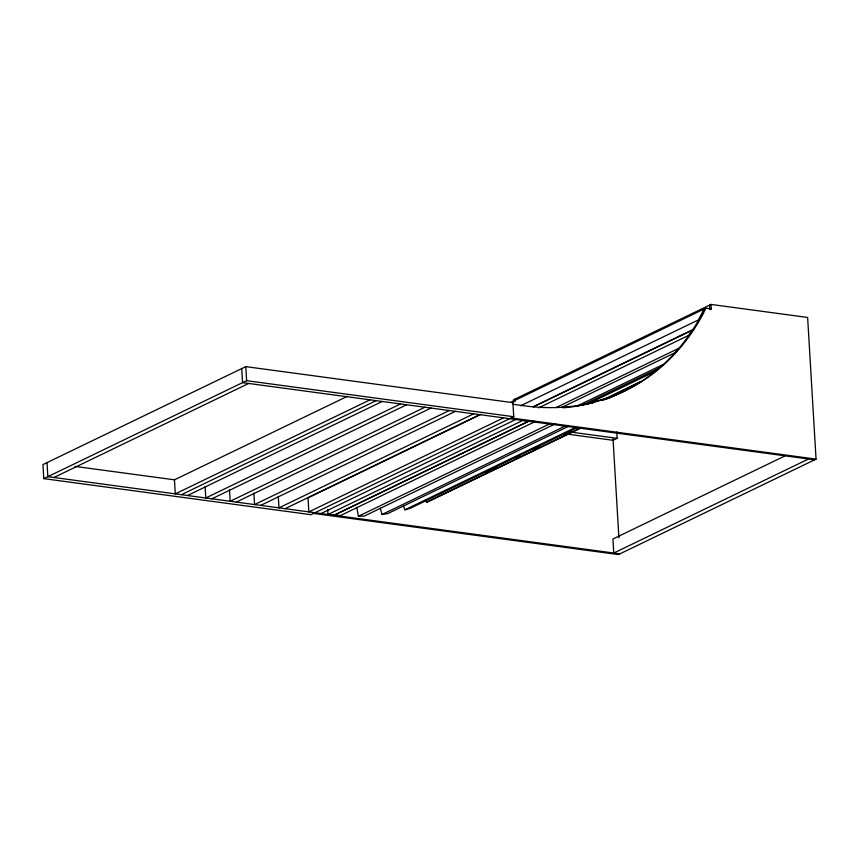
<?xml version="1.0" encoding="UTF-8"?>
<svg xmlns="http://www.w3.org/2000/svg" width="859" height="859" viewBox="0 0 859 859"><rect width="100%" height="100%" fill="white"/><g stroke="black" fill="none" stroke-linecap="round" stroke-linejoin="round"><path stroke-width="1.29" d="M313.481 513.424L618.405 554.57L816.05 459.125L807.632 317.465L711.027 304.43L711.295 308.929L705.808 308.188L702.887 314.405A264.11 208.447 64.2 0 1 609.332 397.459L589.21 403.354A264.11 208.447 64.2 0 1 524.935 405.899L512.737 404.256M586.804 404.428L654.118 371.915L663.148 364.484L577.806 405.695M245.792 366.632L42.95 464.59L43.788 478.635L310.894 514.681L513.736 416.722L512.898 402.678L245.792 366.632L246.63 380.677L43.788 478.635M53.934 477.497L248.67 383.458M347.551 396.235L174.463 479.827L175.3 493.871L370.025 399.832M181.399 494.698L376.124 400.659M187.487 495.514L382.223 401.475M400.519 403.945L205.784 497.984L205.108 486.495M211.883 498.811L406.608 404.772M424.904 407.241L230.18 501.28L229.493 489.791M236.279 502.096L431.003 408.057M449.3 410.527L254.575 504.566L253.888 493.077M260.674 505.393L455.399 411.354M473.696 413.823L278.971 507.862L278.284 496.373M285.07 508.689L479.794 414.65M481.104 414.263L308.016 497.855L308.853 511.889L503.578 417.85M711.027 304.43L513.381 399.875L513.51 402.13M510.815 402.345L705.808 308.188M709.835 309.627L711.295 308.929M520.618 405.781L698.517 319.87L704.348 308.886L701.427 315.113A264.11 208.447 64.2 0 1 607.871 398.157L587.749 404.063M533.203 406.758L693.073 329.555M533.546 406.812L692.214 330.189L688.864 335.289L538.614 407.853M321.041 513.542L515.776 419.503M328.052 514.477L522.777 420.438L528.865 421.093L334.14 515.132L328.052 514.477L327.644 509.366M556.009 407.606L678.61 348.4L674.702 352.899L561.711 407.456M529.23 421.05L334.505 515.089L340.508 515.561L535.243 421.522L532.838 421.329M582.993 404.89L658.713 368.318M592.205 403.204L594.611 402.044M356.732 507.282L358.418 516.27L549.535 423.97M602.631 399.972L641.093 381.396L603.662 400.036M555.505 423.734L364.388 516.034L358.418 516.27M606.873 398.984L620.595 392.606L608.569 398.415M380.258 508.152L381.997 514.52L566.027 425.688M568.229 426.483L387.806 513.575L381.997 514.52M403.505 506.091L404.857 509.838L575.541 427.406M577.527 427.514L410.441 508.206L404.857 509.838M485.743 473.245L497.758 467.436M515.797 458.727L520.597 456.408M533.826 450.019L539.839 447.12M563.869 435.513L572.287 431.443M425.516 499.895L426.622 502.322L581.683 427.438M580.974 428.029L426.622 502.322M616.794 431.959L617.17 438.337L613.111 440.302L566.8 434.053M784.815 455.989L612.929 539.001L613.766 553.046L808.491 459.007M576.507 405.877L578.837 405.502M246.63 380.677L513.736 416.722M511.137 417.968L816.05 459.125M814.59 459.823L242.571 382.631L241.733 368.586M572.18 432.27L617.17 438.337M74.916 466.394L174.581 479.848M619.865 553.862L47.846 476.67L47.009 462.625M709.566 305.138L709.792 308.961M613.036 438.938L618.909 537.831M514.842 399.177L514.992 401.733M585.183 404.621A264.11 208.447 64.2 0 1 563.085 407.789"/></g></svg>
